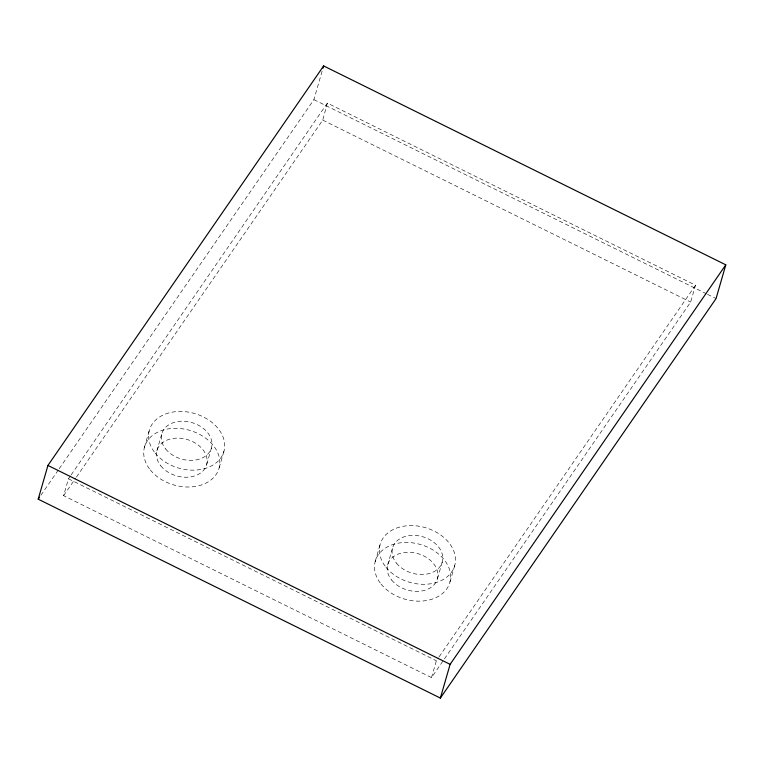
<?xml version="1.0" encoding="UTF-8"?>
<svg xmlns="http://www.w3.org/2000/svg" width="764" height="764" viewBox="0 0 764 764"><rect width="100%" height="100%" fill="white"/><g stroke="black" fill="none" stroke-linecap="round" stroke-linejoin="round"><path stroke-width="0.57" stroke-dasharray="3.82 2.86" d="M76.467 477.032L322.761 120.11L327.355 103.121L695.526 285.201L690.656 302.067L431.507 677.611L63.603 495.655L68.474 478.799L70.498 475.848M144.386 447.494L149.257 430.629M156.849 450.884L161.72 434.019M206.7 464.445L211.571 447.58M59.2 468.733L313.889 99.654L322.332 70.422M219.163 467.835L224.033 450.97M375.181 561.635L380.042 544.78M387.644 565.035L392.505 548.17M437.495 578.596L442.356 561.731M449.958 581.987L454.819 565.121M431.507 677.611L436.368 660.755L438.402 657.814M40.912 495.244L58.522 469.717M71.176 474.874L327.355 103.121M63.603 495.655L75.789 478.006M439.08 656.83L695.526 285.201M313.889 99.654L706.442 293.806M707.512 294.331L716.069 298.562M322.761 120.11L690.656 302.067M68.474 478.799L436.368 660.755M385.973 567.222A38.754 28.43 16.1 0 0 451.715 571.902A38.754 28.43 16.1 0 0 414.623 525.718A38.754 28.43 16.1 0 0 385.973 567.222M155.178 453.081A38.754 28.43 16.1 0 0 220.92 457.751A38.754 28.43 16.1 0 0 183.828 411.567A38.754 28.43 16.1 0 0 155.178 453.081M396.459 563.135A25.833 18.957 16.1 0 0 440.284 566.248A25.833 18.957 16.1 0 0 415.559 535.459A25.833 18.957 16.1 0 0 396.459 563.135M165.664 448.984A25.833 18.957 16.1 0 0 209.489 452.107A25.833 18.957 16.1 0 0 184.764 421.317A25.833 18.957 16.1 0 0 165.664 448.984M150.317 469.946A38.754 28.43 16.1 0 0 216.05 474.616A38.754 28.43 16.1 0 0 178.957 428.432A38.754 28.43 16.1 0 0 150.317 469.946M160.803 465.849A25.833 18.957 16.1 0 0 204.628 468.972A25.833 18.957 16.1 0 0 179.893 438.183A25.833 18.957 16.1 0 0 160.803 465.849M381.102 584.088A38.754 28.43 16.1 0 0 446.844 588.767A38.754 28.43 16.1 0 0 409.752 542.583A38.754 28.43 16.1 0 0 381.102 584.088M391.598 580A25.833 18.957 16.1 0 0 435.413 583.113A25.833 18.957 16.1 0 0 410.688 552.324A25.833 18.957 16.1 0 0 391.598 580"/><path stroke-width="1.15" d="M38.2 499.169L47.931 465.438L323.63 65.924L725.8 264.831L716.069 298.562L440.37 698.076L38.2 499.169L39.556 497.202M322.981 68.177L323.63 65.924M440.37 698.076L450.111 664.346L725.8 264.831M47.931 465.438L450.111 664.346"/></g></svg>
